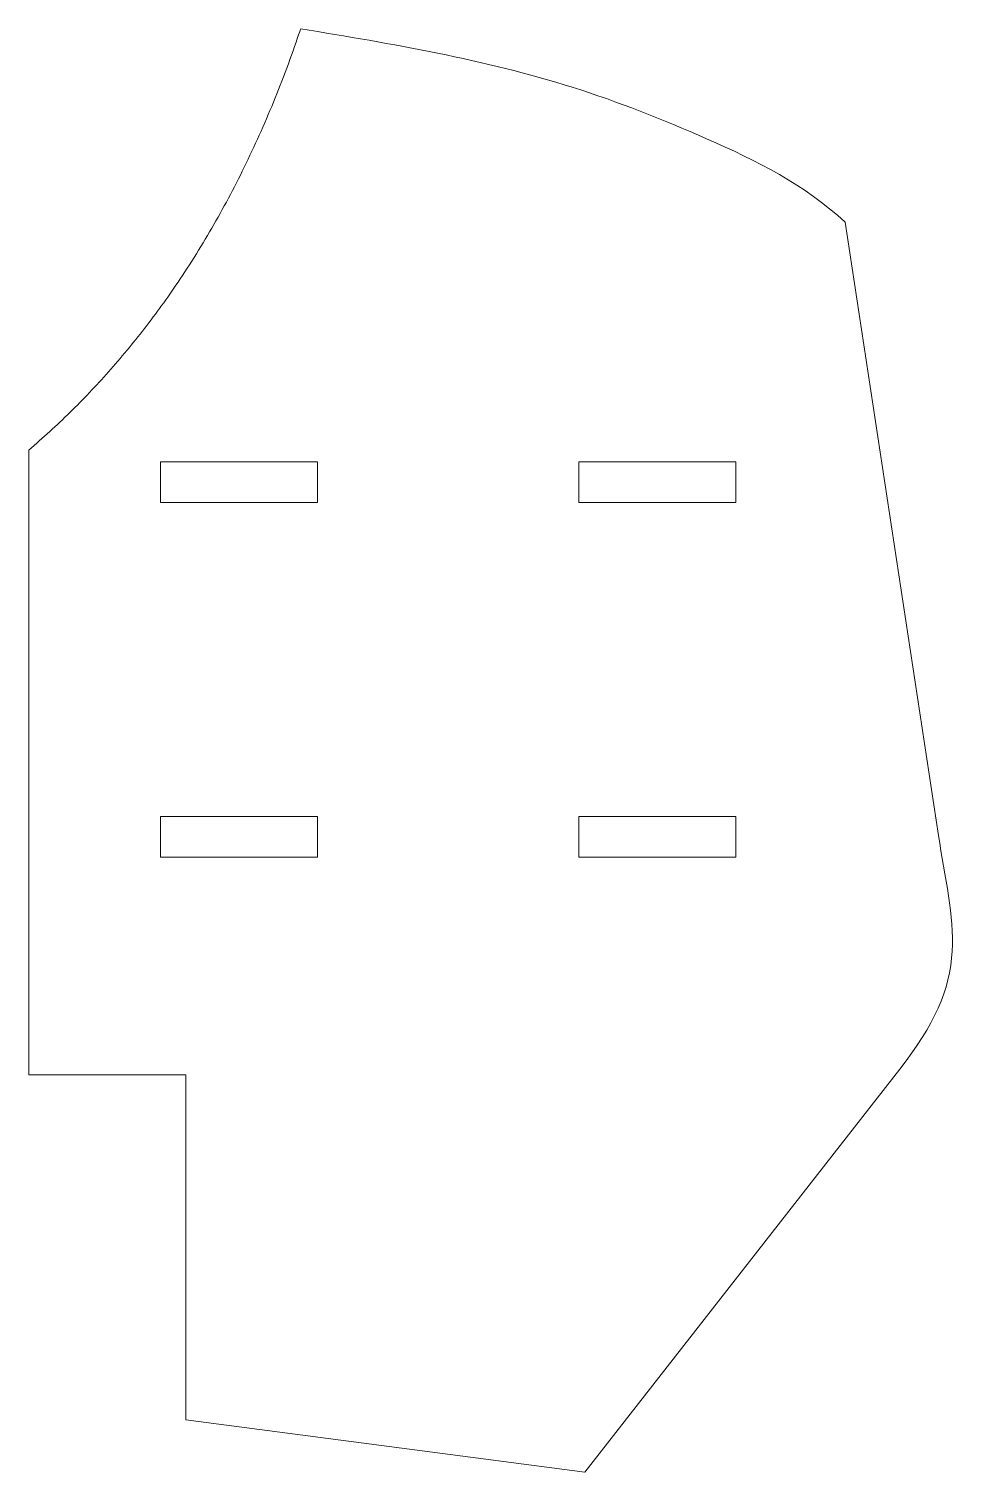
# Model space of a CAD drawing. Header units: millimetres. Extents: x -150 to -62, y -61 to 77.
import ezdxf

# ---------------------------------------------------------------- set-up
doc = ezdxf.new("R2010")
doc.units = ezdxf.units.MM

msp = doc.modelspace()

# ---------------------------------------------------------------- linework, layer by layer
at = {"color": 7, "linetype": 'Continuous', "lineweight": 15}
for p, q in [((-71.94, 58.63), (-63, 0)), ((-149.99, 36.84), (-149.99, -22.88)), ((-137.39, 31.82), (-137.39, 35.72)), ((-137.39, 35.72), (-122.39, 35.72)), ((-122.39, 35.72), (-122.39, 31.82)), ((-97.39, 31.82), (-97.39, 35.72)), ((-97.39, 35.72), (-82.39, 35.72)), ((-82.39, 35.72), (-82.39, 31.82)), ((-122.39, 31.82), (-137.39, 31.82)), ((-82.39, 31.82), (-97.39, 31.82)), ((-137.39, -2.08), (-137.39, 1.82)), ((-137.39, 1.82), (-122.39, 1.82)), ((-122.39, 1.82), (-122.39, -2.08)), ((-97.39, -2.08), (-97.39, 1.82)), ((-97.39, 1.82), (-82.39, 1.82)), ((-82.39, 1.82), (-82.39, -2.08)), ((-122.39, -2.08), (-137.39, -2.08)), ((-82.39, -2.08), (-97.39, -2.08)), ((-134.99, -22.88), (-149.99, -22.88)), ((-134.99, -55.88), (-134.99, -22.88)), ((-66.7, -22.34), (-96.81, -60.88)), ((-96.81, -60.88), (-134.99, -55.88))]:
    msp.add_line(p, q, dxfattribs=at)
msp.add_open_spline([(-149.99, 36.84), (-132.49, 51.8), (-123.99, 77.12)], degree=2, dxfattribs=at)
for points, knots in [([(-123.99, 77.12), (-115.27, 75.7), (-101.9, 73.42), (-84.56, 66.56), (-75.77, 62.22), (-71.94, 58.63)], [0, 0, 0, 0, 0.475934, 0.722153, 1, 1, 1, 1]), ([(-63, 0), (-62.39, -4.01), (-60.52, -11.77), (-63.42, -18.14), (-66.7, -22.34)], [0, 0, 0, 0, 0.474355, 1, 1, 1, 1])]:
    msp.add_open_spline(points, degree=3, knots=knots, dxfattribs=at)

doc.saveas('drawing.dxf')
